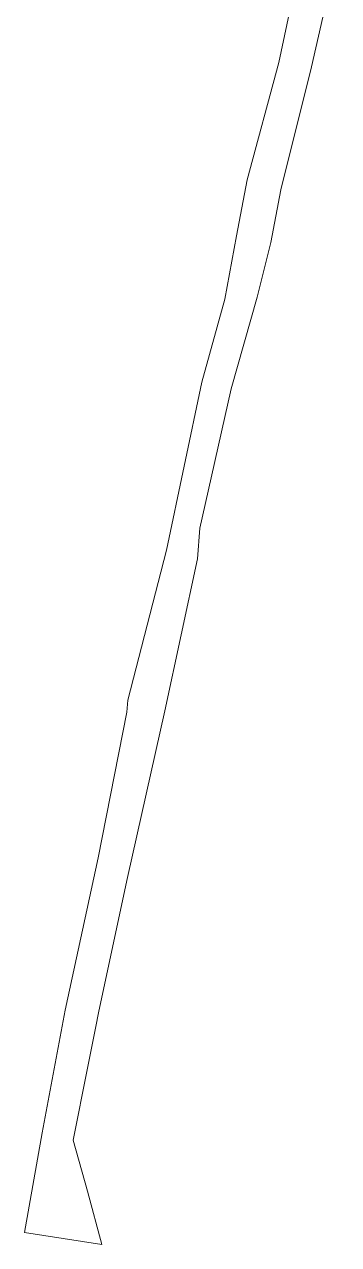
# Model space of a CAD drawing. Header units: metres. Extents: x 7511907 to 7512702, y 4691584 to 4693913.
# Drawn here: x 7512205 to 7512305.6, y 4692985.5 to 4693377.3 of the extents above; entities that cross this region are included whole.
import ezdxf

# ---------------------------------------------------------------- set-up
doc = ezdxf.new("R2010")
doc.units = ezdxf.units.M
doc.layers.add('Parc-Kojshi', color=251, linetype='Continuous', lineweight=0)

msp = doc.modelspace()

# ---------------------------------------------------------------- linework, layer by layer
at = {"layer": 'Parc-Kojshi', "flags": 128}
msp.add_lwpolyline([(7512292.329, 4693392.887), (7512286.488, 4693365.068), (7512276.337, 4693327.421), (7512272.956, 4693309.382), (7512269.195, 4693289.093), (7512261.814, 4693262.484), (7512250.502, 4693208.497), (7512238.16, 4693160.28), (7512237.82, 4693156.5), (7512228.629, 4693109.722), (7512217.997, 4693060.755), (7512210.635, 4693021.347), (7512204.974, 4692989.339), (7512229.794, 4692985.498), (7512225.165, 4693002.677), (7512220.625, 4693019.077), (7512225.214, 4693042.158), (7512227.764, 4693054.988), (7512228.857, 4693060.485), (7512237.948, 4693103.332), (7512249.97, 4693156.909), (7512260.392, 4693205.747), (7512261.132, 4693215.526), (7512262.843, 4693223.146), (7512271.234, 4693260.264), (7512279.515, 4693289.712), (7512283.936, 4693307.231), (7512287.126, 4693324.2), (7512296.938, 4693363.648), (7512305.639, 4693401.766)], dxfattribs=at)
at = {"layer": 'Parc-Kojshi', "linetype": 'Continuous'}
msp.add_lwpolyline([(7512292.329, 4693392.887), (7512286.488, 4693365.068), (7512276.337, 4693327.421), (7512272.956, 4693309.382), (7512269.195, 4693289.093), (7512261.814, 4693262.484), (7512250.502, 4693208.497), (7512238.16, 4693160.28), (7512237.82, 4693156.5), (7512228.629, 4693109.722), (7512217.997, 4693060.755), (7512210.635, 4693021.347), (7512204.974, 4692989.339), (7512229.794, 4692985.498), (7512225.165, 4693002.677), (7512220.625, 4693019.077), (7512225.214, 4693042.158), (7512227.764, 4693054.988), (7512228.857, 4693060.485), (7512237.948, 4693103.332), (7512249.97, 4693156.909), (7512260.392, 4693205.747), (7512261.132, 4693215.526), (7512262.843, 4693223.146), (7512271.234, 4693260.264), (7512279.515, 4693289.712), (7512283.936, 4693307.231), (7512287.126, 4693324.2), (7512296.938, 4693363.648), (7512305.639, 4693401.766)], dxfattribs=at)

doc.saveas('drawing.dxf')
